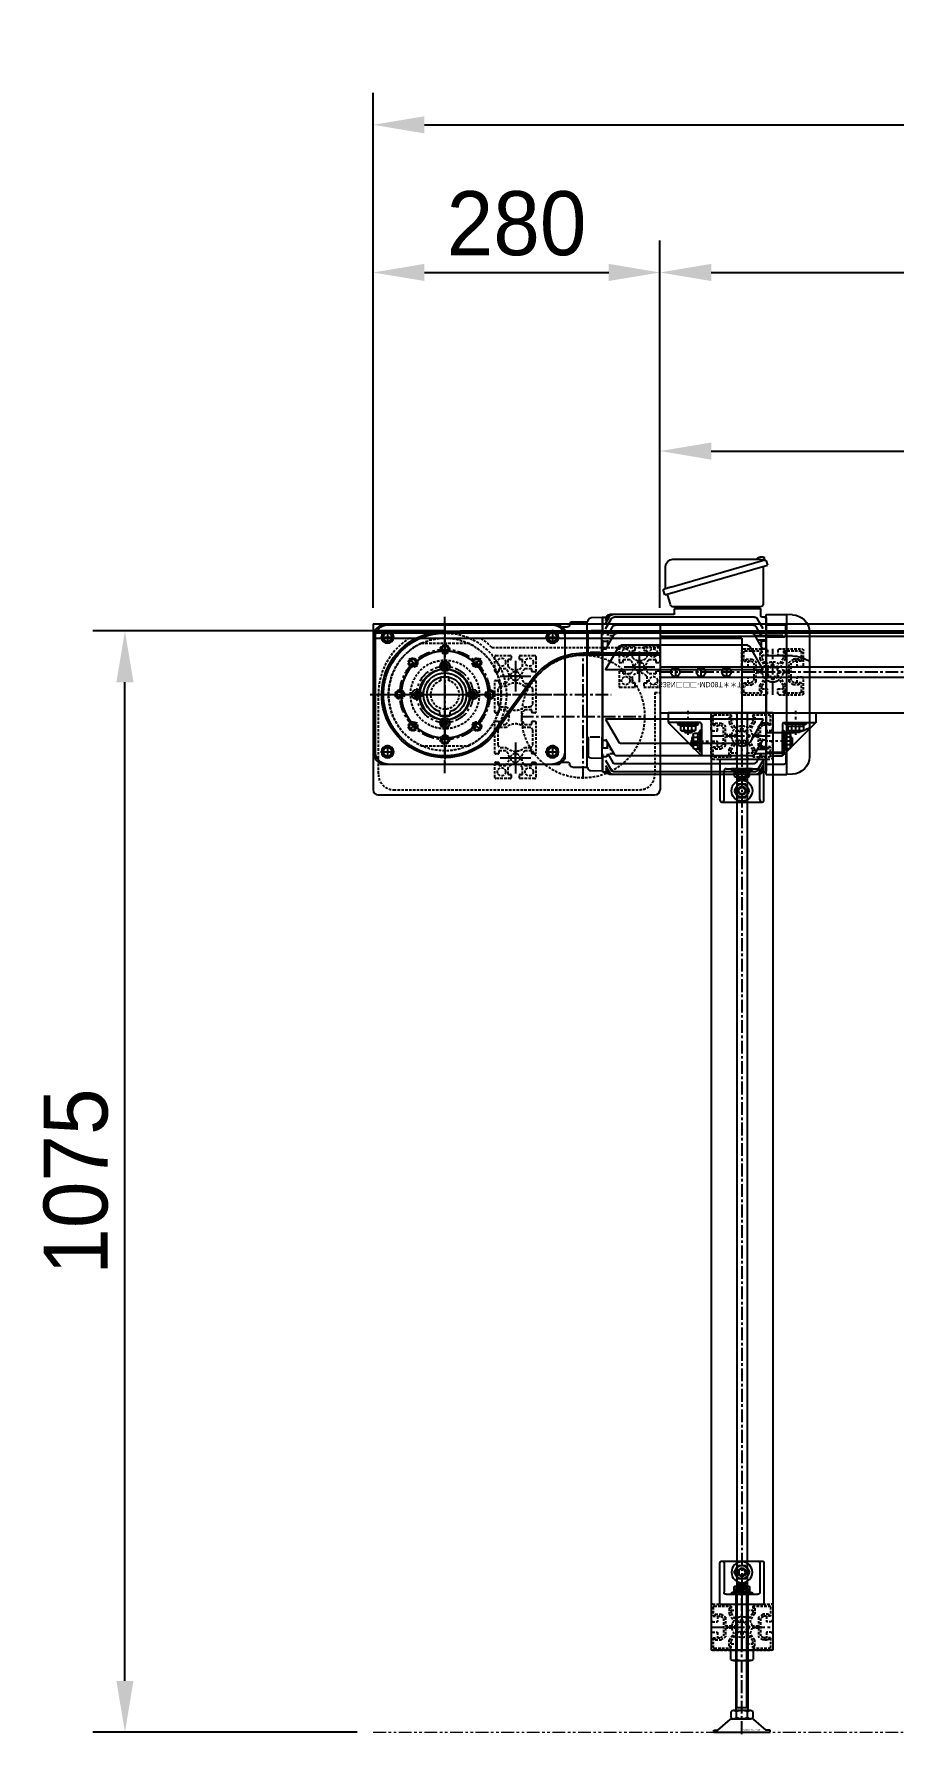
# Model space of a CAD drawing. Header units: inches. Extents: x 0 to 23821, y 0 to 11279.
# Drawn here: x 1106 to 1946, y 1673 to 3333 of the extents above; entities that cross this region are included whole.
import ezdxf

# ---------------------------------------------------------------- set-up
doc = ezdxf.new("R2010")
doc.units = ezdxf.units.IN
doc.header["$LTSCALE"] = 10
doc.header["$MEASUREMENT"] = 0
for name, pattern in [('CENTER', [2, 1.25, -0.25, 0.25, -0.25]), ('HIDDEN', [0.375, 0.25, -0.125]), ('PHANTOM', [2.5, 1.25, -0.25, 0.25, -0.25, 0.25, -0.25])]:
    doc.linetypes.add(name, pattern=pattern)
doc.layers.get('Defpoints').update_dxf_attribs({"color": 8})
for name, color, linetype in [('11', 1, 'CENTER'), ('22', 2, 'HIDDEN'), ('44', 4, 'Continuous'), ('55', 5, 'Continuous'), ('77', 40, 'HIDDEN'), ('A', 8, 'Continuous'), ('B', 123, 'Continuous'), ('G', 231, 'Continuous'), ('T', 3, 'Continuous')]:
    doc.layers.add(name, color=color, linetype=linetype)
doc.layers.add('33', color=3, linetype='PHANTOM', lineweight=9)
doc.styles.add('SCI', font='')
doc.styles.get('SCI').set_extended_font_data('Gulim')
doc.dimstyles.new('SCH', dxfattribs={"dimtxt": 2.5, "dimasz": 2, "dimexe": 1.25, "dimexo": 0.625, "dimtad": 1, "dimdec": 8, "dimtxsty": 'SCI', "dimcen": 2.5, "dimclrd": 4, "dimclre": 4, "dimclrt": 7, "dimadec": 8, "dimazin": 2, "dimtfac": 1, "dimtdec": 8, "dimtmove": 0, "dimatfit": 3, "dimfxl": 1, "dimarcsym": 0})
doc.dimstyles.new('ST', dxfattribs={"dimscale": 25, "dimtxt": 2.5, "dimasz": 2, "dimexe": 1.25, "dimexo": 0.625, "dimgap": -0.625, "dimtad": 1, "dimdec": 8, "dimtxsty": 'SCI', "dimcen": 1, "dimclrd": 256, "dimclre": 256, "dimclrt": 2, "dimadec": 8, "dimazin": 2, "dimtfac": 1, "dimtdec": 8, "dimtmove": 0, "dimatfit": 3, "dimfxl": 1, "dimarcsym": 0})

# ---------------------------------------------------------------- blocks, each defined once
blk = doc.blocks.new('0104-20170619.11435441')
at = {"layer": '11'}
for p, q in [((0, -22.5), (0, 22.5)), ((30, 0), (-30, 0))]:
    blk.add_line(p, q, dxfattribs=at)
at = {"layer": '22'}
for p, q in [((-30, 6), (-30, 21)), ((-6, 22.5), (-28.5, 22.5)), ((-28, 10.5), (-28, 19.5)), ((-10.5, 20.5), (-27, 20.5)), ((-10.5, 18.5), (-12.5, 18.5)), ((-12.5, 18.5), (-12.5, 12.9)), ((-10.5, 20.5), (-10.5, 18.5)), ((-6, 22.5), (-6, 21.5)), ((-5, 21.5), (-6, 21.5)), ((-5, 21.5), (-5, 16.5)), ((5, 21.5), (5, 16.5)), ((6, 21.5), (5, 21.5)), ((6, 22.5), (6, 21.5)), ((28.5, 22.5), (6, 22.5)), ((10.5, 20.5), (10.5, 18.5)), ((27, 20.5), (10.5, 20.5)), ((12.5, 18.5), (10.5, 18.5)), ((12.5, 18.5), (12.5, 12.9)), ((28, 10.5), (28, 19.5)), ((30, 6), (30, 21)), ((-30, 6), (-29, 6)), ((-29, 5), (-29, 6)), ((-29, 5), (-24, 5)), ((-28, 10.5), (-26, 10.5)), ((-26, 10.5), (-26, 12.5)), ((-26, 12.5), (-20.4, 12.5)), ((-22.4, 12.5), (-24.1, 12.5)), ((-23, 10.5), (-24.1, 10.5)), ((-24, 10.5), (-21, 10.5)), ((-24, 5), (-24, 10.5)), ((-21, 10.5), (-18, 8.5)), ((-20.4, 12.5), (-16, 9.6)), ((-18, -8.5), (-18, 8.5)), ((-16, 1), (-16, 9.6)), ((-16, 1), (-9.9, 1)), ((-12.5, 12.9), (-7.9, 6.1)), ((-10.5, 16.5), (-10.5, 13.5)), ((-5, 16.5), (-10.5, 16.5)), ((-10.5, 13.5), (-6.5, 7.6)), ((-4.9, 1), (-7.4, 1)), ((-4.2, 2.8), (-6, 4.5)), ((-2.8, 4.2), (-4.5, 6)), ((-1, 4.9), (-1, 7.4)), ((1, 4.9), (1, 7.4)), ((2.8, 4.2), (4.5, 6)), ((4.2, 2.8), (6, 4.5)), ((4.9, 1), (7.4, 1)), ((10.5, 16.5), (5, 16.5)), ((10.5, 13.5), (6.5, 7.6)), ((12.5, 12.9), (7.9, 6.1)), ((9.9, 1), (16, 1)), ((10.5, 16.5), (10.5, 13.5)), ((20.4, 12.5), (16, 9.6)), ((16, 1), (16, 9.6)), ((21, 10.5), (18, 8.5)), ((18, -8.5), (18, 8.5)), ((26, 12.5), (20.4, 12.5)), ((24, 10.5), (21, 10.5)), ((24, 5), (24, 10.5)), ((29, 5), (24, 5)), ((26, 10.5), (26, 12.5)), ((28, 10.5), (26, 10.5)), ((29, 5), (29, 6)), ((30, 6), (29, 6)), ((-30, -21), (-30, -6)), ((-30, -6), (-29, -6)), ((-29, -6), (-29, -5)), ((-29, -5), (-24, -5)), ((-28, -19.5), (-28, -10.5)), ((-28, -10.5), (-26, -10.5)), ((-26, -12.5), (-26, -10.5)), ((-26, -12.5), (-20.4, -12.5)), ((-24, -10.5), (-24, -5)), ((-24, -10.5), (-21, -10.5)), ((-21, -10.5), (-18, -8.5)), ((-20.4, -12.5), (-16, -9.6)), ((-16, -9.6), (-16, -1)), ((-16, -1), (-9.9, -1)), ((-12.5, -12.9), (-7.9, -6.1)), ((-12.5, -18.5), (-12.5, -12.9)), ((-10.5, -13.5), (-6.5, -7.6)), ((-10.5, -16.5), (-10.5, -13.5)), ((-5, -16.5), (-10.5, -16.5)), ((-4.9, -1), (-7.4, -1)), ((-4.2, -2.8), (-6, -4.5)), ((-5, -21.5), (-5, -16.5)), ((-2.8, -4.2), (-4.5, -6)), ((-1, -4.9), (-1, -7.4)), ((1, -4.9), (1, -7.4)), ((2.8, -4.2), (4.5, -6)), ((4.2, -2.8), (6, -4.5)), ((4.9, -1), (7.4, -1)), ((5, -21.5), (5, -16.5)), ((10.5, -16.5), (5, -16.5)), ((10.5, -13.5), (6.5, -7.6)), ((12.5, -12.9), (7.9, -6.1)), ((9.9, -1), (16, -1)), ((10.5, -16.5), (10.5, -13.5)), ((12.5, -18.5), (12.5, -12.9)), ((16, -9.6), (16, -1)), ((20.4, -12.5), (16, -9.6)), ((21, -10.5), (18, -8.5)), ((26, -12.5), (20.4, -12.5)), ((24, -10.5), (21, -10.5)), ((24, -10.5), (24, -5)), ((29, -5), (24, -5)), ((26, -12.5), (26, -10.5)), ((28, -10.5), (26, -10.5)), ((28, -19.5), (28, -10.5)), ((29, -6), (29, -5)), ((30, -6), (29, -6)), ((30, -21), (30, -6)), ((-6, -22.5), (-28.5, -22.5)), ((-10.5, -20.5), (-27, -20.5)), ((-10.5, -18.5), (-12.5, -18.5)), ((-10.5, -20.5), (-10.5, -18.5)), ((-6, -22.5), (-6, -21.5)), ((-5, -21.5), (-6, -21.5)), ((6, -21.5), (5, -21.5)), ((6, -22.5), (6, -21.5)), ((28.5, -22.5), (6, -22.5)), ((12.5, -18.5), (10.5, -18.5)), ((10.5, -20.5), (10.5, -18.5)), ((27, -20.5), (10.5, -20.5))]:
    blk.add_line(p, q, dxfattribs=at)
for centre, radius, start, end in [((-28.5, 21), 1.5, 90, 180), ((-27, 19.5), 1, 90, 180), ((27, 19.5), 1, 0, 90), ((28.5, 21), 1.5, 0, 90), ((0, 0), 10, 142.644, 174.2608), ((0, 0), 7.5, 172.3377, 187.6623), ((0, 0), 10, 49.1403, 130.8597), ((0, 0), 7.5, 127.3377, 142.6623), ((0, 0), 5, 146.537, 168.463), ((0, 0), 5, 101.537, 123.463), ((0, 0), 7.5, 82.3377, 97.6623), ((0, 0), 5, 56.537, 78.463), ((0, 0), 5, 11.537, 33.463), ((0, 0), 7.5, 37.3377, 52.6623), ((0, 0), 7.5, 352.3377, 7.6623), ((0, 0), 10, 5.7392, 39.0281), ((0, 0), 10, 5.7392, 37.356), ((0, 0), 10, 185.7392, 217.356), ((0, 0), 10, 229.1403, 309.2607), ((0, 0), 7.5, 217.3377, 232.6623), ((0, 0), 5, 191.537, 213.463), ((0, 0), 10, 243.4796, 310.8597), ((0, 0), 5, 236.537, 258.463), ((0, 0), 7.5, 262.3377, 277.6623), ((0, 0), 5, 281.537, 303.463), ((0, 0), 5, 326.537, 348.463), ((0, 0), 7.5, 307.3377, 322.6623), ((0, 0), 10, 320.9719, 354.2608), ((0, 0), 10, 322.644, 354.2608), ((-28.5, -21), 1.5, 180, 270), ((-27, -19.5), 1, 180, 270), ((27, -19.5), 1, 270, 0), ((28.5, -21), 1.5, 270, 0)]:
    blk.add_arc(centre, radius, start, end, dxfattribs=at)
blk = doc.blocks.new('A$C80315521')
for p, q in [((0, 0), (0, -148)), ((0, 0), (360, 0)), ((280, 0), (280, -9)), ((360, 0), (360, -73)), ((280, -53), (280, -148)), ((280, -73), (360, -73)), ((5, -153), (275, -153))]:
    blk.add_line(p, q)
for centre in [(295, -33), (320, -33), (345, -33)]:
    blk.add_circle(centre, 4.5)
for centre, start, end in [((5, -148), 180, 270), ((275, -148), 270, 0)]:
    blk.add_arc(centre, 5, start, end)
at = {"layer": '11'}
for p, q in [((70, -116), (70, 6)), ((205, -137.5), (205, -15.5)), ((138.75, -31.45), (138.75, -42.45)), ((254.45, -27.95), (265.45, -27.95)), ((259.95, -22.45), (259.95, -33.45)), ((280, -33), (360, -33)), ((295, -27.5), (295, -38.5)), ((320, -27.5), (320, -38.5)), ((345, -27.5), (345, -38.5)), ((133.25, -36.95), (144.25, -36.95)), ((9, -55), (131, -55)), ((144, -76.5), (266, -76.5)), ((138.75, -111.45), (138.75, -122.45)), ((133.25, -116.95), (144.25, -116.95))]:
    blk.add_line(p, q, dxfattribs=at)
at = {"layer": '22'}
for p, q in [((115.92, -9), (280, -9)), ((5, -55), (5, -133)), ((275, -53), (275, -133)), ((275, -53), (280, -53)), ((20, -148), (260, -148))]:
    blk.add_line(p, q, dxfattribs=at)
for centre in [(138.75, -36.95), (259.95, -27.95), (138.75, -116.95)]:
    blk.add_circle(centre, 4.5, dxfattribs=at)
for centre, radius, start, end in [((70, -55), 65, 122.20423, 180), ((70, -55), 65, 45.04746, 57.79577), ((20, -133), 15, 180, 270), ((260, -133), 15, 270, 0)]:
    blk.add_arc(centre, radius, start, end, dxfattribs=at)
blk = doc.blocks.new('A$C1dbc2af6')
for p, q in [((-4, 13.4), (-4, 17.3)), ((-4, 17.3), (4, 17.3)), ((4, 13.4), (4, 17.3))]:
    blk.add_line(p, q)
blk.add_circle((0, 0), 60)
blk.add_arc((0, 0), 14, 106.6015, 73.3985)
at = {"layer": '11'}
for p, q in [((0, -61), (0, 61)), ((-61, 0), (61, 0))]:
    blk.add_line(p, q, dxfattribs=at)
blk = doc.blocks.new('A$C76e07522')
blk.add_circle((0, 0), 60)
at = {"layer": '11'}
for p, q in [((0, -61), (0, 61)), ((-61, 0), (61, 0))]:
    blk.add_line(p, q, dxfattribs=at)
blk = doc.blocks.new('A$C894eb2f2')
blk.add_lwpolyline([(-20, -19, 0.414214), (-19, -20), (-4.5, -20, 0.414214), (-4.2, -19.7), (-4.2, -16.3, 0.414214), (-4.5, -16), (-6.7, -16, -0.414214), (-7, -15.7), (-7, -9.2, -0.191028), (-6.9, -9, -0.198466), (-0.3, -6), (0, -5.7), (0.3, -6, -0.198466), (6.9, -9, -0.191028), (7, -9.2), (7, -15.7, -0.414214), (6.7, -16), (4.4, -16, 0.414214), (4.1, -16.3), (4.1, -19.7, 0.414214), (4.4, -20), (19, -20, 0.414214), (20, -19), (20, -4.5, 0.414214), (19.7, -4.2), (16.3, -4.2, 0.414214), (16, -4.5), (16, -6.7, -0.414214), (15.7, -7), (9.2, -7, -0.191028), (9, -6.9, -0.198466), (6, -0.3), (5.7, 0), (6, 0.3, -0.198466), (9, 6.9, -0.191028), (9.2, 7), (15.7, 7, -0.414214), (16, 6.7), (16, 4.4, 0.414214), (16.3, 4.1), (19.7, 4.1, 0.414214), (20, 4.4), (20, 19, 0.414214), (19, 20), (4.4, 20, 0.414214), (4.1, 19.7), (4.1, 16.3, 0.414214), (4.4, 16), (6.7, 16, -0.414214), (7, 15.7), (7, 9.2, -0.191028), (6.9, 9, -0.198466), (0.3, 6), (0, 5.7), (-0.3, 6, -0.198466), (-6.9, 9, -0.191028), (-7, 9.2), (-7, 15.7, -0.414214), (-6.7, 16), (-4.5, 16, 0.414214), (-4.2, 16.3), (-4.2, 19.7, 0.414214), (-4.5, 20), (-19, 20, 0.414214), (-20, 19), (-20, 4.4, 0.414214), (-19.7, 4.1), (-16.3, 4.1, 0.414214), (-16, 4.4), (-16, 6.7, -0.414214), (-15.7, 7), (-9.2, 7, -0.191028), (-9, 6.9, -0.198466), (-6, 0.3), (-5.7, 0), (-6, -0.3, -0.198466), (-9, -6.9, -0.191028), (-9.2, -7), (-15.7, -7, -0.414214), (-16, -6.7), (-16, -4.5, 0.414214), (-16.3, -4.2), (-19.7, -4.2, 0.414214), (-20, -4.5)], format="xyb", close=True)
for centre in [(-13.5, 13.5), (13.5, 13.5), (-13.5, -13.5), (13.5, -13.5)]:
    blk.add_circle(centre, 4)
at = {"layer": '11'}
for p, q in [((-15, 0), (15, 0)), ((0, -15), (0, 15))]:
    blk.add_line(p, q, dxfattribs=at)
blk = doc.blocks.new('A$Ca93675f8')
blk.add_lwpolyline([(4.1, -99.5, 0.414214), (4.6, -100, -0.414214), (4.1, -99.5), (4.1, -96.5, -0.414214), (4.6, -96), (6.8, -96, 0.414214), (7.1, -95.7), (7.1, -89.4, 0.18479), (7.1, -89.2, 0.204737), (0.3, -86), (0, -85.7), (-0.3, -86, 0.204737), (-7.1, -89.2, 0.18479), (-7.2, -89.4), (-7.2, -95.7, 0.414214), (-6.9, -96), (-4.7, -96, -0.414214), (-4.2, -96.5), (-4.2, -99.5, -0.414214), (-4.7, -100), (-19, -100, -0.414214), (-20, -99), (-20, -84.7, -0.414214), (-19.5, -84.2), (-16.5, -84.2, -0.414214), (-16, -84.7), (-16, -86.9, 0.414214), (-15.7, -87.2), (-9.4, -87.2, 0.18479), (-9.2, -87.1, 0.204737), (-6, -80.3), (-5.7, -80), (-6, -79.7, 0.204737), (-9.2, -72.9, 0.18479), (-9.4, -72.9), (-15.7, -72.9, 0.414214), (-16, -73.2), (-16, -75.4, -0.414214), (-16.5, -75.9), (-19.5, -75.9, -0.414214), (-20, -75.4), (-20, -44.7, -0.414214), (-19.5, -44.2), (-16.5, -44.2, -0.414214), (-16, -44.7), (-16, -46.9, 0.414214), (-15.7, -47.2), (-9.4, -47.2, 0.18479), (-9.2, -47.1, 0.204737), (-6, -40.3), (-5.7, -40), (-6, -39.7, 0.204737), (-9.2, -32.9, 0.18479), (-9.4, -32.9), (-15.7, -32.9, 0.414214), (-16, -33.2), (-16, -35.4, -0.414214), (-16.5, -35.9), (-19.5, -35.9, -0.414214), (-20, -35.4), (-20, -4.7, -0.414214), (-19.5, -4.2), (-16.5, -4.2, -0.414214), (-16, -4.7), (-16, -6.9, 0.414214), (-15.7, -7.2), (-9.4, -7.2, 0.18479), (-9.2, -7.1, 0.204737), (-6, -0.3), (-5.7, 0), (-6, 0.3, 0.204737), (-9.2, 7.1, 0.18479), (-9.4, 7.1), (-15.7, 7.1, 0.414214), (-16, 6.8), (-16, 4.6, -0.414214), (-16.5, 4.1), (-19.5, 4.1, -0.414214), (-20, 4.6), (-20, 18), (-20, 19, -0.414214), (-19, 20), (-4.7, 20, -0.414214), (-4.2, 19.5), (-4.2, 16.5, -0.414214), (-4.7, 16), (-6.9, 16, 0.414214), (-7.2, 15.7), (-7.2, 9.4, 0.18479), (-7.1, 9.2, 0.204737), (-0.3, 6), (0, 5.7), (0.3, 6, 0.204737), (7.1, 9.2, 0.18479), (7.1, 9.4), (7.1, 15.7, 0.414214), (6.8, 16), (4.6, 16, -0.414214), (4.1, 16.5), (4.1, 19.5, -0.414214), (4.6, 20), (19, 20, -0.414214), (20, 19), (20, 18), (20, 4.6, -0.414214), (19.5, 4.1), (16.5, 4.1, -0.414214), (16, 4.6), (16, 6.8, 0.414214), (15.7, 7.1), (9.4, 7.1, 0.18479), (9.2, 7.1, 0.204737), (6, 0.3), (5.7, 0), (6, -0.3, 0.204737), (9.2, -7.1, 0.18479), (9.4, -7.2), (15.7, -7.2, 0.414214), (16, -6.9), (16, -4.7, -0.414214), (16.5, -4.2), (19.5, -4.2, -0.414214), (20, -4.7), (20, -35.4, -0.414214), (19.5, -35.9), (16.5, -35.9, -0.414214), (16, -35.4), (16, -33.2, 0.414214), (15.7, -32.9), (9.4, -32.9, 0.18479), (9.2, -32.9, 0.204737), (6, -39.7), (5.7, -40), (6, -40.3, 0.204737), (9.2, -47.1, 0.18479), (9.4, -47.2), (15.7, -47.2, 0.414214), (16, -46.9), (16, -44.7, -0.414214), (16.5, -44.2), (19.5, -44.2, -0.414214), (20, -44.7), (20, -75.4, -0.414214), (19.5, -75.9), (16.5, -75.9, -0.414214), (16, -75.4), (16, -73.2, 0.414214), (15.7, -72.9), (9.4, -72.9, 0.18479), (9.2, -72.9, 0.204737), (6, -79.7), (5.7, -80), (6, -80.3, 0.204737), (9.2, -87.1, 0.18479), (9.4, -87.2), (15.7, -87.2, 0.414214), (16, -86.9), (16, -84.7, -0.414214), (16.5, -84.2), (19.5, -84.2, -0.414214), (20, -84.7), (20, -99, -0.414214), (19, -100), (4.6, -100)], format="xyb")
for points in [[(8.9, -29.9), (14, -29.9, 0.414214), (17, -26.9), (17, -13.2, 0.414214), (14, -10.2), (8.9, -10.2, 0.386042), (-8.9, -10.2), (-14, -10.2, 0.414214), (-17, -13.2), (-17, -26.9, 0.414214), (-14, -29.9), (-8.9, -29.9, 0.386042)], [(8.9, -69.9), (14, -69.9, 0.414214), (17, -66.9), (17, -53.2, 0.414214), (14, -50.2), (8.9, -50.2, 0.386042), (-8.9, -50.2), (-14, -50.2, 0.414214), (-17, -53.2), (-17, -66.9, 0.414214), (-14, -69.9), (-8.9, -69.9, 0.386042)]]:
    blk.add_lwpolyline(points, format="xyb", close=True)
for centre in [(-13.5, 13.5), (13.5, 13.5), (-13.5, -93.5), (13.5, -93.5)]:
    blk.add_circle(centre, 4)
at = {"layer": '11'}
for p, q in [((-15, 0), (15, 0)), ((0, 15), (0, -15)), ((0, -65), (0, -95)), ((-15, -80), (15, -80))]:
    blk.add_line(p, q, dxfattribs=at)
blk = doc.blocks.new('A$Cbc5d3f7d')
for p, q in [((-5, 162), (-5, 0)), ((-5, 162), (275, 162)), ((275, 162), (275, 0)), ((0, -5), (270, -5))]:
    blk.add_line(p, q)
for centre, radius in [((65, 137), 3.32), ((33.9, 124.1), 3.32), ((65, 93), 25), ((96.1, 124.1), 3.32), ((21, 93), 3.32), ((109, 93), 3.32), ((33.9, 61.9), 3.32), ((65, 49), 3.32), ((96.1, 61.9), 3.32)]:
    blk.add_circle(centre, radius)
for centre, start, end in [((0, 0), 180, 270), ((270, 0), 270, 0)]:
    blk.add_arc(centre, 5, start, end)
at = {"layer": '11'}
for p, q in [((65, 43), (65, 143)), ((30.4, 127.6), (37.4, 120.6)), ((99.6, 127.6), (92.6, 120.6)), ((15, 93), (115, 93)), ((30.4, 58.4), (37.4, 65.4)), ((99.6, 58.4), (92.6, 65.4))]:
    blk.add_line(p, q, dxfattribs=at)
blk.add_circle((65, 93), 44, dxfattribs=at)
at = {"layer": 'T'}
for centre, start, end in [((65, 137), 255, 165), ((33.9, 124.1), 300, 210), ((96.1, 124.1), 210, 120), ((21, 93), 345, 255), ((109, 93), 165, 75), ((33.9, 61.9), 30, 300), ((65, 49), 75, 345), ((96.1, 61.9), 120, 30)]:
    blk.add_arc(centre, 4, start, end, dxfattribs=at)
blk = doc.blocks.new('A$C0ee3d29e')
for p, q in [((0, 14), (0, 0)), ((0, 14), (280, 14)), ((0, 5.8), (280, 5.8)), ((0, 5.3), (280, 5.3)), ((0, 0), (280, 0)), ((280, 14), (280, 0))]:
    blk.add_line(p, q)
blk = doc.blocks.new('A$C0ab3e305')
at = {"layer": 'B'}
for points in [[(0, -30.5), (-75, -30.5, 0.23942), (-123.5, -55.1), (-160.2, -105.4, -1.612113), (-211.2, -7.3), (-195, -7), (0, -7)], [(0, -28.8), (-75, -28.8, 0.23942), (-124.8, -54.1), (-161.5, -104.4, -1.612113), (-211.2, -9), (-195, -8.7), (0, -8.7)]]:
    blk.add_lwpolyline(points, format="xyb", dxfattribs=at)
for name, p in [('A$Cbc5d3f7d', (-275, -162)), ('A$C0ee3d29e', (-280, -14)), ('A$C80315521', (-280, -14))]:
    blk.add_blockref(name, p)
at = {"layer": '22'}
for name, p in [('A$C1dbc2af6', (-210, -69)), ('A$C76e07522', (-75, -90.5))]:
    blk.add_blockref(name, p, dxfattribs=at)
at = {"layer": '77'}
for name, p in [('A$Ca93675f8', (-141.2, -51)), ('A$C894eb2f2', (-20, -42))]:
    blk.add_blockref(name, p, dxfattribs=at)
blk = doc.blocks.new('A$Cbd196e33')
for centre, radius in [((0, 0), 55), ((-31.1, 31.1), 4.5), ((0, 0), 33.5), ((0, 44), 4.5), ((31.1, 31.1), 4.5), ((0, 0), 21), ((0, 27.5), 2.07), ((-44, 0), 4.5), ((-27.5, 0), 2.07), ((27.5, 0), 2.07), ((44, 0), 4.5), ((-31.1, -31.1), 4.5), ((0, -27.5), 2.07), ((31.1, -31.1), 4.5), ((0, -44), 4.5)]:
    blk.add_circle(centre, radius)
at = {"layer": '11'}
for p, q in [((0, -56), (0, 56)), ((-35, 35), (-27.2, 27.2)), ((35, 35), (27.2, 27.2)), ((-56, 0), (56, 0)), ((-35, -35), (-27.2, -27.2)), ((35, -35), (27.2, -27.2))]:
    blk.add_line(p, q, dxfattribs=at)
for radius in [44, 27.5]:
    blk.add_circle((0, 0), radius, dxfattribs=at)
at = {"layer": '22'}
blk.add_circle((0, 0), 25, dxfattribs=at)
at = {"layer": 'T'}
for centre in [(0, 27.5), (-27.5, 0), (27.5, 0), (0, -27.5)]:
    blk.add_arc(centre, 2.5, 255, 165, dxfattribs=at)
blk = doc.blocks.new('A$Ca3e7b3bb')
for p, q in [((-56, 68), (105, 68)), ((124.8, 71), (138.8, 71)), ((138.8, 71), (138.9, 71.1)), ((138.8, 71), (138.8, -71)), ((138.8, 71), (138.8, -71)), ((153.6, 75), (142.5, 74.7)), ((153.6, 75), (153.8, 74.8)), ((154.3, 75.5), (153.8, 75)), ((153.8, 58), (153.8, 75)), ((153.8, 74.8), (153.8, 58)), ((154.3, 75.5), (157.7, 75.5)), ((156.8, 69.2), (161, 76.5)), ((156.8, 72), (159.4, 76.5)), ((156.8, 74), (158.3, 76.5)), ((156.8, 64), (162.7, 74.1)), ((306.8, 78), (160.9, 78)), ((302.3, 75.6), (165.3, 75.6)), ((301.2, 67.8), (166.4, 67.8)), ((310.8, 64), (304.9, 74.1)), ((310.8, 69.2), (306.6, 76.5)), ((310.8, 72), (308.2, 76.5)), ((310.8, 74), (309.4, 76.5)), ((309.9, 75.5), (313.3, 75.5)), ((313.3, 75.5), (313.8, 75)), ((313.8, 78), (333.8, 78)), ((313.8, 78), (313.8, -78)), ((313.8, -75), (313.8, 75)), ((313.8, 68.1), (331.7, 68.1)), ((332.7, 57.2), (332.7, 67.1)), ((333.8, 78), (333.8, -78)), ((339.4, 77.8), (333.8, 78)), ((-68, 56), (-68, -56)), ((112.5, 66), (119.8, 66)), ((117, -56), (117, 56)), ((139.8, 41.4), (139.8, 59.2)), ((153.3, 62.5), (142.7, 62.2)), ((153.3, 41.4), (153.3, 62.5)), ((154.3, 60.5), (153.8, 60)), ((153.8, 53), (153.8, -53)), ((153.8, -53), (153.8, 53)), ((154.3, 52), (153.8, 51.5)), ((154.3, 60.5), (157.8, 60.5)), ((154.3, 52), (157.8, 52)), ((156.8, 43.7), (165.3, 58.4)), ((158.8, 59.5), (158.8, 58)), ((158.8, 53), (158.8, 47.2)), ((159, 58), (163.8, 66.3)), ((161.1, 57.7), (164.9, 57.7)), ((161.1, 53.3), (162.4, 53.3)), ((299.7, 59.9), (167.9, 59.9)), ((310.8, 43.7), (302.3, 58.4)), ((302.7, 57.7), (313.8, 57.7)), ((308.8, 57.7), (303.8, 66.3)), ((305.3, 53.3), (313.8, 53.3)), ((308.8, 59.5), (308.8, 57.6)), ((308.8, 53.3), (308.8, 47.2)), ((313.3, 60.5), (309.8, 60.5)), ((313.3, 52), (309.8, 52)), ((313.3, 60.5), (313.8, 60)), ((313.3, 52), (313.8, 51.5)), ((329.8, 57.5), (313.8, 57.5)), ((313.8, 56.2), (331.7, 56.2)), ((355.8, -60.8), (355.8, 60.8)), ((141.8, 41.4), (151.3, 41.4)), ((154.3, 44.5), (153.8, 45)), ((154.3, 44.5), (157.3, 44.5)), ((156.8, 24.1), (169.7, 46.5)), ((295.3, 48), (172.3, 48)), ((310.8, 24.1), (297.9, 46.5)), ((313.3, 44.5), (310.4, 44.5)), ((313.3, 44.5), (313.8, 45)), ((339.4, 37.6), (313.8, 37.6)), ((-5, 20.8), (-5, 16.8)), ((-5, 20.8), (5, 20.8)), ((5, 20.8), (5, 16.8)), ((310.8, 24.1), (156.8, 24.1)), ((156.8, -24.1), (169.7, -46.5)), ((310.8, -24.1), (156.8, -24.1)), ((310.8, -24.1), (297.9, -46.5)), ((139.8, -41.4), (139.8, -59.2)), ((141.8, -41.4), (151.3, -41.4)), ((153.3, -41.4), (153.3, -62.5)), ((154.3, -44.5), (153.8, -45)), ((154.3, -44.5), (157.3, -44.5)), ((156.8, -43.7), (165.3, -58.4)), ((158.8, -53), (158.8, -47.2)), ((295.3, -48), (172.3, -48)), ((310.8, -43.7), (302.3, -58.4)), ((308.8, -53.3), (308.8, -47.2)), ((313.3, -44.5), (310.4, -44.5)), ((313.3, -44.5), (313.8, -45)), ((339.4, -37.6), (313.8, -37.6)), ((112.5, -66), (119.8, -66)), ((153.3, -62.5), (142.7, -62.2)), ((154.3, -52), (153.8, -51.5)), ((153.8, -58), (153.8, -74.8)), ((153.8, -75), (153.8, -58)), ((154.3, -60.5), (153.8, -60)), ((154.3, -52), (157.8, -52)), ((154.3, -60.5), (157.8, -60.5)), ((156.8, -64), (162.7, -74.1)), ((158.8, -59.5), (158.8, -57.6)), ((159, -58), (163.8, -66.3)), ((161.1, -53.3), (162.4, -53.3)), ((161.1, -57.7), (164.9, -57.7)), ((299.7, -59.9), (167.9, -59.9)), ((302.7, -57.7), (313.8, -57.7)), ((308.8, -57.7), (303.8, -66.3)), ((310.8, -64), (304.9, -74.1)), ((305.3, -53.3), (313.8, -53.3)), ((308.8, -59.5), (308.8, -57.6)), ((313.3, -52), (309.8, -52)), ((313.3, -60.5), (309.8, -60.5)), ((313.3, -52), (313.8, -51.5)), ((313.3, -60.5), (313.8, -60)), ((313.8, -56.2), (331.7, -56.2)), ((329.8, -57.5), (313.8, -57.5)), ((332.7, -57.2), (332.7, -67.1)), ((-56, -68), (105, -68)), ((124.8, -71), (138.8, -71)), ((138.8, -71), (138.9, -71.1)), ((138.8, -71), (138.9, -71.1)), ((153.6, -75), (142.5, -74.7)), ((153.6, -75), (153.8, -74.8)), ((154.3, -75.5), (153.8, -75)), ((154.3, -75.5), (157.7, -75.5)), ((156.8, -69.2), (161, -76.5)), ((156.8, -72), (159.4, -76.5)), ((156.8, -74), (158.3, -76.5)), ((223.1, -78), (160.9, -78)), ((302.3, -75.6), (165.3, -75.6)), ((301.2, -67.8), (166.4, -67.8)), ((224.1, -79), (224.3, -83)), ((308.6, -76.5), (308.3, -83)), ((313.3, -75.5), (309.6, -75.5)), ((311.8, -75.5), (313.3, -75.5)), ((313.8, -75), (313.3, -75.5)), ((313.3, -75.5), (313.8, -75)), ((313.8, -68.1), (331.7, -68.1)), ((313.8, -78), (333.8, -78)), ((339.4, -77.8), (333.8, -78)), ((214.6, -97.2), (213.3, -101.6)), ((214.6, -97.2), (315, -126.1)), ((220.2, -87.7), (217.3, -98)), ((308, -85.5), (223.1, -85.5)), ((225.3, -84), (307.3, -84)), ((235.4, -84), (226.2, -84)), ((243.6, -84.1), (238, -84.1)), ((238, -84.7), (238, -84.1)), ((243.6, -84.1), (243.6, -84.7)), ((306.4, -84), (297.2, -84)), ((310.8, -124.8), (310.8, -88.5)), ((215.5, -104.1), (215.5, -125)), ((221.4, -105.2), (312.2, -131.3)), ((222.5, -132), (306.7, -132)), ((309.4, -131.5), (312.1, -132.3)), ((312.1, -132.3), (311.7, -133.8)), ((312.2, -131.3), (311.9, -132.2)), ((313.8, -130.4), (315, -126.1)), ((306.6, -133.9), (306.9, -133.9)), ((306.9, -133.9), (307, -133.7)), ((308, -134), (307.9, -134.2)), ((307.9, -134.2), (308.3, -134.3))]:
    blk.add_line(p, q)
blk.add_lwpolyline([(214.2, -103.2), (214.3, -103.2), (214.4, -103.2), (214.7, -103.3), (215.1, -103.4), (215.5, -103.5), (216, -103.7), (216.7, -103.9), (217.4, -104.1), (218.1, -104.3), (218.9, -104.5), (219.7, -104.8), (220.6, -105), (221.4, -105.2)])
for centre, radius in [((-56, 56), 5.2), ((105, 56), 5.2), ((0, 0), 42.5), ((0, 0), 24.5), ((-56, -56), 5.2), ((105, -56), 5.2)]:
    blk.add_circle(centre, radius)
for centre, radius, start, end in [((-56, 56), 12, 90, 180), ((105, 56), 12, 0, 90), ((112.5, 69), 3, 240.0736, 270), ((119.8, 68), 2, 270, 0), ((124.8, 68), 3, 90, 180), ((136.8, 73.2), 3, 315, 345.0274), ((142.6, 71.7), 3, 91.5, 165.0274), ((160.9, 75), 3, 90, 150), ((162, 75), 3, 90, 150), ((163.6, 75), 3, 90, 150), ((165.3, 72.6), 3, 90, 150), ((166.4, 64.8), 3, 90, 150), ((301.2, 64.8), 3, 30, 90), ((302.3, 72.6), 3, 30, 90), ((304, 75), 3, 30, 90), ((305.6, 75), 3, 30, 90), ((306.8, 75), 3, 30, 90), ((331.7, 67.1), 1, 0, 90), ((338.8, 60.8), 17, 0, 88), ((142.8, 59.2), 3, 91.5, 180), ((157.8, 59.5), 1, 360, 90), ((157.8, 51), 1, 360, 90), ((167.9, 56.9), 3, 90, 150), ((299.7, 56.9), 3, 30, 90), ((309.8, 59.5), 1, 90, 180), ((309.8, 51), 1, 90, 180), ((331.7, 57.2), 1, 270, 0), ((172.3, 45), 3, 90, 150), ((295.3, 45), 3, 30, 90), ((338.7, 7.9), 29.8, 55.0068, 88.7297), ((0, 0), 17.5, 106.6015, 73.3985), ((338.7, -7.9), 29.8, 271.2703, 304.9932), ((172.3, -45), 3, 210, 270), ((295.3, -45), 3, 270, 330), ((-56, -56), 12, 180, 270), ((105, -56), 12, 270, 0), ((112.5, -69), 3, 90, 119.9264), ((119.8, -68), 2, 0, 90), ((142.8, -59.2), 3, 180, 268.5), ((157.8, -51), 1, 270, 0), ((157.8, -59.5), 1, 270, 0), ((166.4, -64.8), 3, 210, 270), ((167.9, -56.9), 3, 210, 270), ((299.7, -56.9), 3, 270, 330), ((301.2, -64.8), 3, 270, 330), ((309.8, -51), 1, 180, 270), ((309.8, -59.5), 1, 180, 270), ((331.7, -57.2), 1, 0, 90), ((338.8, -60.8), 17, 272, 0), ((124.8, -68), 3, 180, 270), ((136.8, -73.2), 3, 14.9726, 45), ((142.6, -71.7), 3, 194.9726, 268.5), ((160.9, -75), 3, 210, 270), ((162, -75), 3, 210, 270), ((163.6, -75), 3, 210, 270), ((165.3, -72.6), 3, 210, 270), ((223.1, -79), 1, 2, 90), ((302.3, -72.6), 3, 270, 330), ((309.6, -76.5), 1, 90, 178), ((331.7, -67.1), 1, 270, 0), ((223.1, -88.5), 3, 90, 164.1765), ((225.3, -83), 1, 182, 270), ((224.3, -83.5), 2, 270, 345.5225), ((237.3, -83.5), 2, 194.4775, 270), ((237.2, -84.7), 0.8, 272.7755, 0), ((244.4, -84.7), 0.8, 180, 270), ((295.3, -83.5), 2, 270, 345.5225), ((308.3, -83.5), 2, 193.7372, 264.2608), ((307.3, -83), 1, 270, 358), ((307.8, -88.5), 3, 0, 84.2608), ((214.6, -101.9), 1.3, 164, 254), ((214.7, -104.1), 0.8, 0, 74), ((222.5, -125), 7, 180, 270), ((309.2, -127.9), 6.5, 219.4408, 236.1331), ((306.7, -125), 7, 270, 301.5334), ((310.8, -131.7), 0.8, 74, 121.5334), ((312.5, -130), 1.3, 254, 344), ((309.2, -127.9), 6.48, 236.1606, 246.2989), ((309.5, -127), 7.18, 249.8814, 258.11), ((309.2, -127.9), 6.48, 261.6925, 271.8308), ((309.2, -127.9), 6.5, 271.8583, 290.3541), ((311.3, -133.7), 0.36, 290.3541, 343.9957)]:
    blk.add_arc(centre, radius, start, end)
at = {"layer": '11'}
for p, q in [((0, 76.7), (0, -76.7)), ((-63, 56), (-49, 56)), ((-56, 49), (-56, 63)), ((98, 56), (112, 56)), ((105, 49), (105, 63)), ((-73.1, 0), (162.3, 0)), ((-56, -63), (-56, -49)), ((105, -63), (105, -49)), ((-63, -56), (-49, -56)), ((98, -56), (112, -56))]:
    blk.add_line(p, q, dxfattribs=at)
at = {"layer": 'T'}
for centre in [(-56, 56), (105, 56), (-56, -56), (105, -56)]:
    blk.add_circle(centre, 6, dxfattribs=at)
at = {"layer": '44', "style": 'SCI'}
blk.add_text('F3S35N□□□-MD08T＊＊TN', height=5, dxfattribs=at).set_placement((200, -12.1))
blk = doc.blocks.new('A$C5ceba6d1')
for p, q in [((-22.9, 50), (22.9, 50)), ((-22.9, -50), (22.9, -50))]:
    blk.add_line(p, q)
for centre, radius in [((-31.1, 31.1), 4.5), ((31.1, 31.1), 4.5), ((0, 0), 25), ((0, 0), 21), ((-31.1, -31.1), 4.5), ((31.1, -31.1), 4.5)]:
    blk.add_circle(centre, radius)
for start, end in [(114.62, 245.38), (294.62, 65.38)]:
    blk.add_arc((0, 0), 55, start, end)
at = {"layer": '11'}
for p, q in [((0, -56), (0, 56)), ((-27.2, 27.2), (-35, 35)), ((27.2, 27.2), (35, 35)), ((-56, 0), (56, 0)), ((-27.2, -27.2), (-35, -35)), ((27.2, -27.2), (35, -35))]:
    blk.add_line(p, q, dxfattribs=at)
blk.add_circle((0, 0), 44, dxfattribs=at)
at = {"layer": '22'}
blk.add_circle((0, 0), 33.5, dxfattribs=at)
blk = doc.blocks.new('A$C8c616fdd')
for centre, radius in [((0, 0), 33.5), ((0, 0), 21), ((0, 27.5), 2.07), ((-27.5, 0), 2.07), ((27.5, 0), 2.07), ((0, -27.5), 2.07)]:
    blk.add_circle(centre, radius)
at = {"layer": '11'}
for p, q in [((0, -34.5), (0, 34.5)), ((-34.5, 0), (34.5, 0))]:
    blk.add_line(p, q, dxfattribs=at)
blk.add_circle((0, 0), 27.5, dxfattribs=at)
at = {"layer": 'T'}
for centre in [(0, 27.5), (-27.5, 0), (27.5, 0), (0, -27.5)]:
    blk.add_arc(centre, 2.5, 255, 165, dxfattribs=at)
blk = doc.blocks.new('A$Cf2782e94')
for p, q in [((-68, 63), (-63, 68)), ((-63, 68), (112, 68)), ((112, 68), (117, 63)), ((-68, 63), (-68, -63)), ((117, 63), (117, -63)), ((-68, -63), (-63, -68)), ((112, -68), (117, -63)), ((-63, -68), (112, -68))]:
    blk.add_line(p, q)
for centre, radius in [((-56, 56), 4.19), ((105, 56), 4.19), ((0, 0), 42.5), ((0, 0), 21), ((0, 27.5), 4.75), ((0, 27.5), 2.75), ((-27.5, 0), 4.75), ((-27.5, 0), 2.75), ((27.5, 0), 4.75), ((27.5, 0), 2.75), ((0, -27.5), 4.75), ((0, -27.5), 2.75), ((-56, -56), 4.19), ((105, -56), 4.19)]:
    blk.add_circle(centre, radius)
at = {"layer": '11'}
for p, q in [((0, 69), (0, -69)), ((-62, 56), (-50, 56)), ((-56, 62), (-56, 50)), ((99, 56), (111, 56)), ((105, 62), (105, 50)), ((-69, 0), (118, 0)), ((-62, -56), (-50, -56)), ((-56, -50), (-56, -62)), ((99, -56), (111, -56)), ((105, -50), (105, -62))]:
    blk.add_line(p, q, dxfattribs=at)
blk.add_circle((0, 0), 27.5, dxfattribs=at)
at = {"layer": '22'}
blk.add_circle((0, 0), 33.5, dxfattribs=at)
at = {"layer": 'T'}
for centre in [(-56, 56), (105, 56), (-56, -56), (105, -56)]:
    blk.add_arc(centre, 5, 255, 165, dxfattribs=at)
blk = doc.blocks.new('A$C95d6530b')
blk.add_blockref('A$Cf2782e94', (0, 0))
at = {"layer": '22'}
blk.add_blockref('A$C8c616fdd', (0, 0), dxfattribs=at)
at = {"layer": '77'}
blk.add_blockref('A$C5ceba6d1', (0, 0), dxfattribs=at)
blk = doc.blocks.new('A$Ce6d893f0')
blk.add_blockref('A$C95d6530b', (0, 0))
at = {"layer": '55', "xscale": -1, "rotation": 180}
blk.add_blockref('A$Ca3e7b3bb', (0, 0), dxfattribs=at)
blk = doc.blocks.new('A$C43b374a2')
for name, p in [('A$Ce6d893f0', (-210, -22)), ('A$C0ab3e305', (0, 47))]:
    blk.add_blockref(name, p)
at = {"layer": '22'}
blk.add_blockref('A$Cbd196e33', (-210, -22), dxfattribs=at)
blk = doc.blocks.new('A$C3796e1ea')
for p, q in [((280, 0), (280, -87)), ((280, -12), (6520, -12)), ((280, -87), (6520, -87))]:
    blk.add_line(p, q)
at = {"layer": '11'}
blk.add_line((280, -47), (6520, -47), dxfattribs=at)
at = {"layer": 'A'}
for p, q in [((280, -42), (6520, -42)), ((280, -52), (6520, -52))]:
    blk.add_line(p, q, dxfattribs=at)
at = {"layer": 'B'}
blk.add_line((280, -7), (6520, -7), dxfattribs=at)
at = {"layer": 'G'}
for p, q in [((280, 0), (6520, 0)), ((280, -8.7), (6520, -8.7))]:
    blk.add_line(p, q, dxfattribs=at)
blk.add_blockref('A$C43b374a2', (280, -47))
at = {"xscale": -1}
blk.add_blockref('0104-20170619.11435441', (390, -47), dxfattribs=at)
blk = doc.blocks.new('A$Ccec5b45b')
for p, q in [((-4.9, 61), (-6, 59.9)), ((-6, 59.9), (-6, -59)), ((-6, 59.9), (6, 59.9)), ((4.9, 61), (-4.9, 61)), ((6, 59.9), (4.9, 61)), ((6, -59), (6, 59.9)), ((-11, 0), (11, 0)), ((-11, -9.2), (-11, 0)), ((-5.5, 0), (-5.5, -9.2)), ((5.5, 0), (5.5, -9.2)), ((11, 0), (11, -9.2)), ((-8.2, -10), (8.2, -10)), ((-5.5, -60.3), (-5.5, -65.7)), ((5.5, -65.7), (5.5, -60.3)), ((-27.5, -80), (-27.5, -78)), ((-27.5, -80), (27.5, -80)), ((27.5, -80), (27.5, -78)), ((27.5, -80), (27.5, -78))]:
    blk.add_line(p, q)
for points in [[(-11, -60.3), (-11, -65.7)], [(8.2, -59), (-8.2, -59)], [(11, -65.7), (11, -60.3)], [(-8.2, -67), (8.2, -67)]]:
    blk.add_lwpolyline(points)
for points in [[(-27.5, -78), (-23.5, -78), (-11.5, -67.6, -0.1933), (-10.2, -67), (0, -67)], [(27.5, -78), (23.5, -78), (11.5, -67.6, 0.1933), (10.2, -67), (0, -67)]]:
    blk.add_lwpolyline(points, format="xyb")
for centre, radius, start, end in [((-8.2, -5.1), 4.86, 235.6158, 304.3842), ((0, 8.2), 18.2, 252.412, 287.588), ((8.2, -5.1), 4.86, 235.6158, 304.3842), ((-8.2, -62.5), 3.47, 37.8619, 142.1381), ((-8.2, -63.5), 3.47, 217.8619, 322.1381), ((0, -70.9), 11.9, 62.5093, 117.4907), ((0, -55.1), 11.9, 242.5093, 297.4907), ((8.2, -62.5), 3.47, 37.8619, 142.1381), ((8.2, -63.5), 3.47, 217.8619, 322.1381)]:
    blk.add_arc(centre, radius, start, end)
at = {"layer": '11'}
blk.add_line((0, -81.9), (0, 62), dxfattribs=at)
at = {"layer": 'T'}
for p, q in [((-4.9, -56), (-4.9, 61)), ((4.9, -56), (4.9, 61)), ((-4.9, -56), (-6, -57)), ((-6, -56), (6, -56)), ((6, -57), (4.9, -56))]:
    blk.add_line(p, q, dxfattribs=at)
at = {"layer": '44', "style": 'SCI'}
blk.add_text('Q-INTOP P12-120-55', height=1.245, dxfattribs=at).set_placement((1, -78.7))
blk = doc.blocks.new('18A$C632A6005')
for p, q in [((-21.5, 0), (21.5, 0)), ((-21.5, 0), (-21.5, -40)), ((-17.5, -40), (-17.5, -11.5)), ((-15.5, -9.5), (15.5, -9.5)), ((10.3, -9.5), (-10.2, -9.5)), ((-10.2, -9.5), (-10.2, -11)), ((-10.2, -11), (10.3, -11)), ((-10.2, -11), (-7.5, -12.3)), ((-7.5, -12.3), (-7.5, -16.9)), ((-3.8, -16.9), (-3.8, -12.3)), ((3.8, -16.9), (3.8, -12.3)), ((7.5, -12.3), (10.3, -11)), ((7.5, -16.9), (7.5, -12.3)), ((10.3, -11), (10.3, -9.5)), ((17.5, -40), (17.5, -11.5)), ((21.5, -40.1), (21.5, 0)), ((-7.5, -16.9), (-6.4, -17.5)), ((-3.8, -24.5), (-7.5, -31)), ((-7.5, -31), (-3.8, -37.5)), ((-6.4, -17.5), (6.4, -17.5)), ((-4, -18.2), (-4, -17.5)), ((-4, -18.2), (4, -18.2)), ((-3.2, -19), (-4, -18.2)), ((3.8, -24.5), (-3.8, -24.5)), ((-3.2, -19), (3.2, -19)), ((3.2, -19), (4, -18.2)), ((7.5, -31), (3.8, -24.5)), ((3.8, -37.5), (7.5, -31)), ((4, -18.2), (4, -17.5)), ((6.4, -17.5), (7.5, -16.9)), ((-19.5, -42), (19.6, -42)), ((-3.8, -37.5), (3.8, -37.5))]:
    blk.add_line(p, q)
for radius in [10.2, 6.5, 4, 3.2]:
    blk.add_circle((0, -31), radius)
for centre, radius, start, end in [((-15.5, -11.5), 2, 90, 180), ((-5.6, -9.9), 3.06, 232.1211, 307.8789), ((0, -1.7), 11.3, 250.5288, 289.4712), ((5.6, -9.9), 3.06, 232.1211, 307.8789), ((15.5, -11.5), 2, 0, 90), ((-5.6, -14.4), 3.06, 232.1211, 307.8789), ((0, -22.5), 4.1, 121.3886, 166.7272), ((0, -6.2), 11.3, 250.5288, 289.4712), ((0, -22.5), 4.1, 13.2728, 58.6114), ((5.6, -14.4), 3.06, 232.1211, 307.8789), ((-19.5, -40), 2, 180, 270), ((-19.5, -40), 2, 270, 0), ((19.5, -40), 2, 180, 270), ((19.6, -40.1), 1.9, 270, 0)]:
    blk.add_arc(centre, radius, start, end)
blk = doc.blocks.new('A&A$C5BB358B1')
for p, q in [((1.7, 42), (43.7, 42)), ((1.7, 42), (1.7, 0)), ((43.7, 42), (43.7, 32.5)), ((12.2, 32.5), (11.2, 31.5)), ((43.7, 32.5), (11.2, 0)), ((11.2, 31.5), (11.2, 0)), ((11.2, 24.7), (12.7, 24.7)), ((11.2, 4), (11.2, 24.5)), ((12.2, 32.5), (43.7, 32.5)), ((12.7, 24.7), (12.7, 4.2)), ((12.7, 24.7), (14, 22)), ((14, 32.5), (34.5, 32.5)), ((14, 31), (14, 32.5)), ((34.5, 31), (14, 31)), ((16.7, 29.7), (14, 31)), ((14, 22), (18.6, 22)), ((18.6, 18.3), (14, 18.3)), ((16.7, 25.1), (16.7, 29.7)), ((17.8, 24.5), (16.7, 25.1)), ((30.7, 24.5), (17.8, 24.5)), ((18.6, 22), (19.2, 20.9)), ((19.2, 20.9), (19.2, 8.1)), ((19.9, 18.5), (19.2, 18.5)), ((19.9, 18.5), (19.9, 10.5)), ((20.7, 17.7), (19.9, 18.5)), ((20.2, 23.8), (20.2, 24.5)), ((28.2, 23.8), (20.2, 23.8)), ((21, 23), (20.2, 23.8)), ((20.5, 25.1), (20.5, 29.7)), ((20.7, 17.7), (20.7, 11.3)), ((27.4, 23), (21, 23)), ((27.4, 23), (28.2, 23.8)), ((28, 25.1), (28, 29.7)), ((28.2, 23.8), (28.2, 24.5)), ((31.7, 25.1), (30.7, 24.5)), ((34.5, 31), (31.7, 29.7)), ((31.7, 29.7), (31.7, 25.1)), ((34.5, 32.5), (34.5, 31)), ((12.7, 4.2), (11.2, 4.2)), ((14, 7), (12.7, 4.2)), ((18.6, 10.7), (14, 10.7)), ((18.6, 7), (14, 7)), ((19.2, 8.1), (18.6, 7)), ((19.9, 10.5), (19.2, 10.5)), ((20.7, 11.3), (19.9, 10.5)), ((1.7, 0), (11.2, 0))]:
    blk.add_line(p, q)
for centre, radius, start, end in [((11.6, 20.1), 3.06, 322.1211, 37.8789), ((3.4, 14.5), 11.3, 340.5288, 19.4712), ((18.6, 32.1), 3.06, 232.1211, 307.8789), ((18.6, 27.6), 3.06, 232.1211, 307.8789), ((16.2, 20.1), 3.06, 322.1211, 37.8789), ((8, 14.5), 11.3, 340.5288, 19.4712), ((24.2, 40.3), 11.3, 250.5288, 289.4712), ((24.2, 35.8), 11.3, 250.5288, 289.4712), ((29.9, 32.1), 3.06, 232.1211, 307.8789), ((29.9, 27.6), 3.06, 232.1211, 307.8789), ((11.6, 8.9), 3.06, 322.1211, 37.8789), ((16.2, 8.9), 3.06, 322.1211, 37.8789)]:
    blk.add_arc(centre, radius, start, end)
at = {"layer": '11'}
for p, q in [((24.2, 20.7), (24.2, 44)), ((21.8, 14.5), (0, 14.5))]:
    blk.add_line(p, q, dxfattribs=at)
blk = doc.blocks.new('A$C74eb5858')
for p, q in [((60, 0), (0, 0)), ((0, 0), (0, -915)), ((60, 0), (60, -915)), ((60, -915), (0, -915))]:
    blk.add_line(p, q)
at = {"layer": '11'}
blk.add_line((30, 0), (30, -915), dxfattribs=at)
at = {"layer": 'A'}
for p, q in [((25, 0), (25, -915)), ((35, 0), (35, -915))]:
    blk.add_line(p, q, dxfattribs=at)
at = {"xscale": -1}
blk.add_blockref('0104-20170619.11435441', (30, -22.5), dxfattribs=at)
at = {"rotation": 180}
blk.add_blockref('0104-20170619.11435441', (30, -892.5), dxfattribs=at)
at = {"layer": '44', "extrusion": (0, 0, -1), "zscale": -1}
blk.add_blockref('A&A$C5BB358B1', (-1.7, -42), dxfattribs=at)
at = {"layer": '44', "extrusion": (0, 0, -1), "xscale": -1, "zscale": -1}
blk.add_blockref('A&A$C5BB358B1', (-58.3, -42), dxfattribs=at)
at = {"layer": '44'}
for name, p in [('18A$C632A6005', (30, -45)), ('A$Ccec5b45b', (30, -915))]:
    blk.add_blockref(name, p, dxfattribs=at)
at = {"layer": '44', "xscale": -1, "rotation": 180}
blk.add_blockref('18A$C632A6005', (30, -870), dxfattribs=at)
blk = doc.blocks.new('*D342')
at = {"color": 1, "lineweight": -2, "true_color": 0xff0001, "transparency": 16777216}
for p, q in [((3075.5, 3036.3), (2858.8, 3036.3)), ((2858.8, 3036.3), (2858.8, 2941)), ((3075.5, 2941), (3075.5, 3036.3)), ((1717.1, 2772.3), (1717.1, 2956.6)), ((4217.1, 2772.3), (4217.1, 2956.6)), ((2858.8, 2941), (3075.5, 2941)), ((1767.1, 2925.4), (4167.1, 2925.4))]:
    blk.add_line(p, q, dxfattribs=at)
at = {"color": 1, "true_color": 0xff0001, "transparency": 16777216}
for points in [[(1767.1, 2933.7), (1767.1, 2917), (1717.1, 2925.4)], [(4167.1, 2933.7), (4167.1, 2917), (4217.1, 2925.4)]]:
    blk.add_solid(points, dxfattribs=at)
at = {"layer": 'Defpoints', "color": 0, "transparency": 16777216}
for p in [(4217.1, 2925.4), (1717.1, 2756.7, -227228.6), (4217.1, 2756.7, -227228.6)]:
    blk.add_point(p, dxfattribs=at)
at = {"color": 2, "transparency": 16777216, "insert": (2967.1, 2988.7), "char_height": 62.5, "attachment_point": 5, "style": 'SCI'}
blk.add_mtext('2500', dxfattribs=at)
blk = doc.blocks.new('*D345')
at = {"color": 4, "lineweight": -2, "transparency": 16777216}
for p, q in [((1437.1, 2772.3), (1437.1, 3131)), ((1717.1, 2772.3), (1717.1, 3131)), ((1487.1, 3099.7), (1667.1, 3099.7))]:
    blk.add_line(p, q, dxfattribs=at)
at = {"color": 4, "transparency": 16777216}
for points in [[(1487.1, 3108.1), (1487.1, 3091.4), (1437.1, 3099.7)], [(1667.1, 3108.1), (1667.1, 3091.4), (1717.1, 3099.7)]]:
    blk.add_solid(points, dxfattribs=at)
at = {"layer": 'Defpoints', "color": 0, "transparency": 16777216}
for p in [(1717.1, 3099.7), (1437.1, 2756.7, -227228.6), (1717.1, 2756.7, -227228.6)]:
    blk.add_point(p, dxfattribs=at)
at = {"color": 7, "transparency": 16777216, "insert": (1577.1, 3147.4), "char_height": 62.5, "attachment_point": 5, "style": 'SCI'}
blk.add_mtext('280', dxfattribs=at)
blk = doc.blocks.new('*D346')
at = {"color": 4, "lineweight": -2, "transparency": 16777216}
for p, q in [((1717.1, 2772.3), (1717.1, 3131)), ((7957.1, 2772.3), (7957.1, 3131)), ((1767.1, 3099.7), (7907.1, 3099.7))]:
    blk.add_line(p, q, dxfattribs=at)
at = {"color": 4, "transparency": 16777216}
for points in [[(1767.1, 3108.1), (1767.1, 3091.4), (1717.1, 3099.7)], [(7907.1, 3108.1), (7907.1, 3091.4), (7957.1, 3099.7)]]:
    blk.add_solid(points, dxfattribs=at)
at = {"layer": 'Defpoints', "color": 0, "transparency": 16777216}
for p in [(7957.1, 3099.7), (1717.1, 2756.7, -227228.6), (7957.1, 2756.7, -227228.6)]:
    blk.add_point(p, dxfattribs=at)
at = {"color": 7, "transparency": 16777216, "insert": (4837.1, 3147.4), "char_height": 62.5, "attachment_point": 5, "style": 'SCI'}
blk.add_mtext('6240', dxfattribs=at)
blk = doc.blocks.new('*D348')
at = {"color": 4, "lineweight": -2, "transparency": 16777216}
for p, q in [((1437.1, 2772.3), (1437.1, 3275.1)), ((8237.1, 2772.3), (8237.1, 3275.1)), ((1487.1, 3243.9), (8187.1, 3243.9))]:
    blk.add_line(p, q, dxfattribs=at)
at = {"color": 4, "transparency": 16777216}
for points in [[(1487.1, 3252.2), (1487.1, 3235.5), (1437.1, 3243.9)], [(8187.1, 3252.2), (8187.1, 3235.5), (8237.1, 3243.9)]]:
    blk.add_solid(points, dxfattribs=at)
at = {"layer": 'Defpoints', "color": 0, "transparency": 16777216}
for p in [(8237.1, 3243.9), (1437.1, 2756.7, -227228.6), (8237.1, 2756.7, -227228.6)]:
    blk.add_point(p, dxfattribs=at)
at = {"color": 7, "transparency": 16777216, "insert": (4837.1, 3291.5), "char_height": 62.5, "attachment_point": 5, "style": 'SCI'}
blk.add_mtext('6800', dxfattribs=at)
blk = doc.blocks.new('*D354')
at = {"color": 4, "lineweight": -2, "transparency": 16777216}
for p, q in [((1506.5, 2749.7), (1163.5, 2749.7)), ((1194.8, 1724.7), (1194.8, 2699.7)), ((1421.5, 1674.7), (1163.5, 1674.7))]:
    blk.add_line(p, q, dxfattribs=at)
at = {"color": 4, "transparency": 16777216}
for points in [[(1186.4, 2699.7), (1203.1, 2699.7), (1194.8, 2749.7)], [(1186.4, 1724.7), (1203.1, 1724.7), (1194.8, 1674.7)]]:
    blk.add_solid(points, dxfattribs=at)
at = {"layer": 'Defpoints', "color": 0, "transparency": 16777216}
for p in [(1194.8, 2749.7), (1522.1, 2749.7, -227228.6), (1437.1, 1674.7, -227228.6)]:
    blk.add_point(p, dxfattribs=at)
at = {"color": 7, "transparency": 16777216, "insert": (1147, 2212.2), "char_height": 62.5, "attachment_point": 5, "rotation": 90, "style": 'SCI'}
blk.add_mtext('1075', dxfattribs=at)

msp = doc.modelspace()

# ---------------------------------------------------------------- linework, layer by layer
at = {"layer": '33'}
msp.add_line((1437.14339049, 1674.72111145, -227228.55083111), (8237.14339049, 1674.72111145, -227228.55083111), dxfattribs=at)

# ---------------------------------------------------------------- block references
for name, p in [('A$C3796e1ea', (1437.14339049, 2756.72111145, -227228.55083111)), ('A$C74eb5858', (1767.14339049, 2669.72111145, -227228.55083111))]:
    msp.add_blockref(name, p)

# ---------------------------------------------------------------- dimensions: what is measured, and where the dimension line sits
for base, p1, p2, picture, middle in [((8237.1433904861, 3243.8761104752), (1437.1433904861, 2756.7211114483, -227228.5508311124), (8237.1433904861, 2756.7211114483, -227228.5508311125), '*D348', (4837.1433904861, 3291.5417229918)), ((1717.1433904861, 3099.7385011423), (1437.1433904861, 2756.7211114483, -227228.5508311124), (1717.1433904861, 2756.7211114483, -227228.5508311124), '*D345', (1577.1433904861, 3147.404113659)), ((7957.1433904861, 3099.7385011423), (1717.1433904861, 2756.7211114483, -227228.5508311124), (7957.1433904861, 2756.7211114483, -227228.5508311125), '*D346', (4837.1433904861, 3147.4457248441))]:
    dim = msp.add_linear_dim(base=base, p1=p1, p2=p2, dimstyle='SCH', override={"dimscale": 25})
    dim.commit()
    dim.dimension.update_dxf_attribs({"geometry": picture, "text_midpoint": middle})
dim = msp.add_linear_dim(base=(4217.1433904861, 2925.3709286958), p1=(1717.1433904861, 2756.7211114483, -227228.5508311124), p2=(4217.1433904861, 2756.7211114483, -227228.5508311124), dimstyle='ST')
dim.commit()
dim.dimension.update_dxf_attribs({"geometry": '*D342', "text_midpoint": (2967.1433904861, 2988.6615412124)})
dim = msp.add_linear_dim(base=(1194.7537520941, 2749.7211114483), p1=(1437.1433904861, 1674.7211114483, -227228.5508311107), p2=(1522.1270224451, 2749.7211114483, -227228.5508311124), angle=90, dimstyle='SCH', override={"dimscale": 25})
dim.commit()
dim.dimension.update_dxf_attribs({"geometry": '*D354', "text_midpoint": (1147.0049172073, 2212.2211114483)})

doc.saveas('drawing.dxf')
